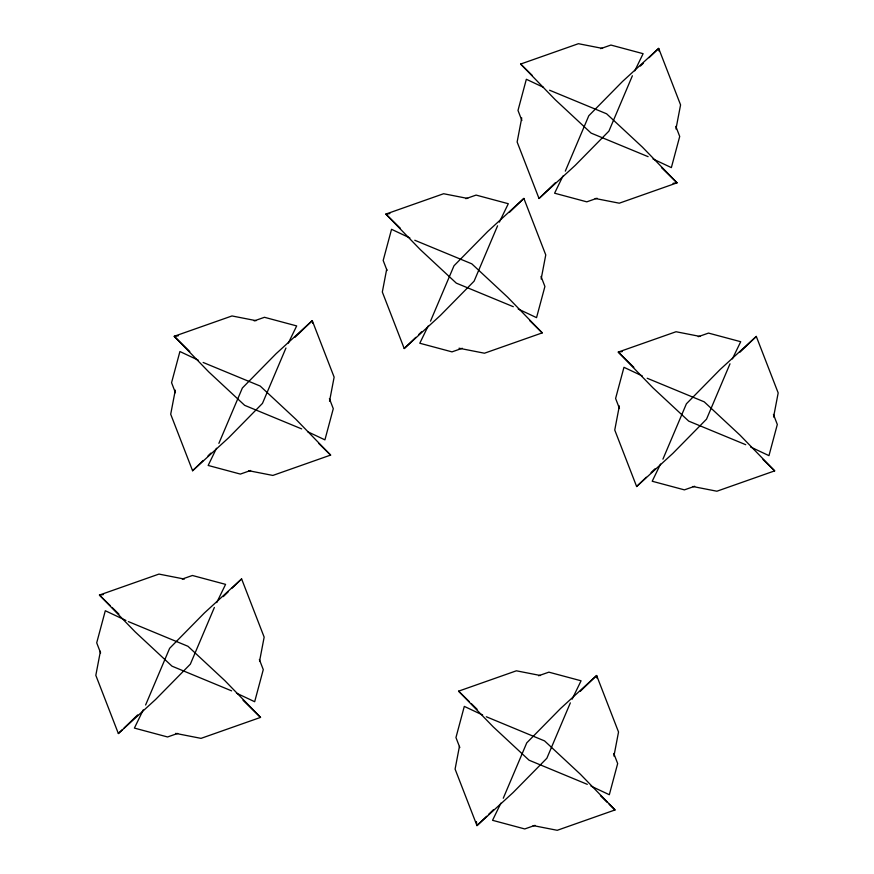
<?xml version="1.0" encoding="UTF-8"?>
<svg xmlns="http://www.w3.org/2000/svg" width="874" height="874" viewBox="0 0 874 874"><rect width="100%" height="100%" fill="white"/><g stroke="black" fill="none" stroke-linecap="round" stroke-linejoin="round"><path stroke-width="1.31" d="M100.412 651.283L95.823 675.34L118.361 733.537L155.627 699.451L190.346 664.153L214.37 607.463M175.303 390.154L170.703 414.243L192.586 470.747L228.759 437.656L262.473 403.384L285.951 348.016M259.567 661.181L264.156 637.124L241.617 578.927L204.363 613.002L169.632 648.311L145.608 705.001M329.531 401.221L334.13 377.142L312.247 320.638L276.075 353.73L242.36 388.001L218.882 443.369M386.669 269.279L382.331 292.025L404.214 348.529L440.387 315.438L474.101 281.166L497.579 225.798M521.734 117.914L517.135 141.992L539.018 198.496L575.19 165.405L608.905 131.133L632.383 75.765M541.159 279.014L545.758 254.924L523.876 198.42L487.703 231.512L453.988 265.783L430.511 321.151M459.44 746.363L455.092 769.109L476.975 825.613L513.147 792.521L546.862 758.25L570.34 702.871M619.349 405.94L614.75 430.03L636.633 486.534L672.805 453.442L706.52 419.17L729.998 363.803M675.963 128.981L680.573 104.891L658.679 48.387L622.506 81.479L588.792 115.75L565.314 171.129M613.93 756.086L618.53 732.008L596.636 675.504L560.463 708.596L526.749 742.867L503.271 798.235M773.577 417.018L778.177 392.929L756.294 336.424L720.121 369.516L686.407 403.788L662.929 459.156M216.501 448.275L208.165 465.449L240.361 474.079L250.641 470.485M288.333 343.1L296.679 325.926L264.472 317.295L254.192 320.889M143.249 709.863L134.399 728.086L167.568 736.968L177.706 733.428M216.73 602.601L225.579 584.367L192.411 575.485L182.273 579.036M428.129 326.068L419.793 343.242L451.989 351.872L462.27 348.278M499.371 222.116L508.307 203.718L476.101 195.088L465.82 198.682M562.932 176.035L554.597 193.209L586.793 201.839L597.073 198.245M634.764 70.86L643.111 53.685L610.904 45.055L600.624 48.649M660.547 464.061L652.201 481.246L684.408 489.866L694.688 486.272M500.889 803.14L492.554 820.315L524.75 828.945L535.03 825.351M732.379 358.886L740.715 341.712L708.519 333.092L698.239 336.687M572.131 699.2L581.068 680.791L548.872 672.161L538.592 675.755M294.899 337.375L312.247 320.638L312.641 323.325M192.586 470.747L203.194 460.511M208.012 455.867L210.896 453.071M640.369 66.063L643.264 63.278M649.043 57.695L658.679 48.387L659.072 51.085M509.422 212.371L523.876 198.42M539.018 198.496L555.405 182.688M404.214 348.529L415.784 337.375M418.668 334.578L421.563 331.792M223.296 596.603L228.114 591.949M231.971 588.224L241.617 578.927M118.361 733.537L122.218 729.812M124.152 727.955L137.655 714.921M739.907 352.233L756.294 336.424M636.633 486.534L646.268 477.237M651.086 472.583L654.943 468.857M580.26 691.312L596.636 675.504L597.029 678.191M486.621 816.305L476.975 825.613L476.385 821.571M488.544 814.448L493.362 809.794M648.115 156.665L591.097 133.099L555.285 99.756L520.642 64.053L578.424 43.7L602.525 48.42M414.779 240.252L471.796 263.828L507.608 297.16L542.251 332.874L484.469 353.216L459.025 348.234M203.15 362.47L260.168 386.035L295.98 419.378L330.623 455.081L272.852 475.434L248.74 470.715M647.197 378.256L704.215 401.832L740.027 435.165L774.67 470.868L716.888 491.221L692.787 486.501M128.358 621.589L187.976 646.29L224.858 680.628L260.539 717.401L201.031 738.366L175.598 733.384M587.295 784.349L529.065 760.205L493.242 726.873L458.599 691.159L516.381 670.806L540.482 675.526M486.315 716.756L544.557 740.901L580.38 774.244L615.012 809.947L557.241 830.3L533.129 825.58M389.88 213.584L385.838 214.086L420.481 249.789L456.294 283.132L513.311 306.698M673.013 183.332L677.055 182.841L642.412 147.127L606.6 113.795L549.582 90.219M178.252 335.802L174.21 336.293L208.853 372.007L244.665 405.339L301.683 428.916M622.299 351.588L618.257 352.08L652.9 387.794L688.712 421.126L745.73 444.702M103.493 594.56L99.439 595.052L135.12 631.826L172.003 666.174L231.621 690.864M595.172 198.474L619.284 203.194L677.055 182.841L661.487 167.6M467.721 198.453L443.621 193.733L385.838 214.086L400.434 228.365M700.14 336.457L676.039 331.738L618.257 352.08L633.825 367.32M256.093 320.671L231.992 315.951L174.21 336.293L189.778 351.534M184.381 579.069L158.948 574.087L99.439 595.052L110.146 605.529M543.475 87.345L526.345 79.272L517.998 110.441L521.865 120.492M653.009 158.97L671.363 167.611L679.71 136.453L675.842 126.402M409.884 237.947L391.541 229.305L383.183 260.474L387.051 270.525M518.206 309.003L536.549 317.644L544.906 286.486L541.039 276.435M642.303 375.951L623.96 367.309L615.602 398.468L619.469 408.529M750.624 447.007L768.967 455.649L777.314 424.491L773.446 414.429M198.256 360.164L179.913 351.523L171.566 382.681L175.434 392.732M307.801 431.789L324.92 439.862L333.278 408.693L329.411 398.642M482.656 715.03L464.302 706.389L455.955 737.547L459.822 747.598M590.966 786.087L609.32 794.728L617.667 763.559L613.799 753.508M125.932 620.453L105.306 610.74L96.708 642.827L100.608 652.965M236.472 693.148L254.673 701.724L263.271 669.626L259.37 659.499M520.642 64.053L532.321 75.481M762.991 459.451L774.67 470.868M529.6 320.496L542.251 332.874M318.955 443.664L330.623 455.081M600.427 795.668L607.233 802.332M609.178 804.233L615.012 809.947M458.599 691.159L469.305 701.636M471.25 703.537L477.084 709.251M243.016 700.26L260.539 717.401M112.09 607.441L118.908 614.105"/></g></svg>
